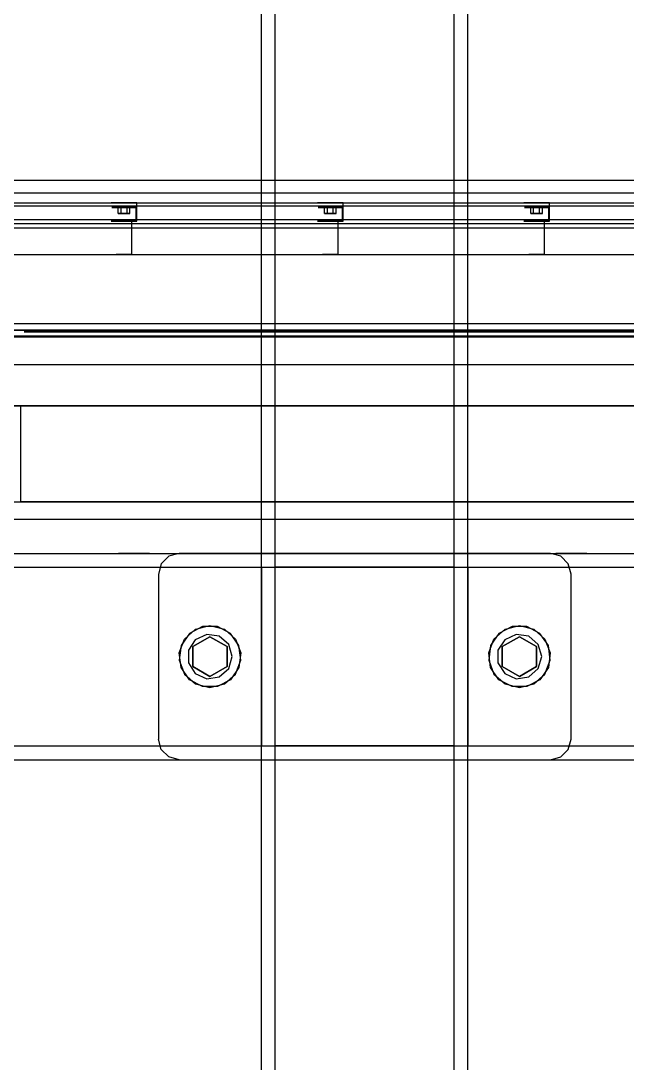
# Model space of a CAD drawing. Header units: millimetres. Extents: x -201 to 3037, y -406 to 3230.
# Drawn here: x 2150 to 2326.3, y 731.7 to 1035 of the extents above; entities that cross this region are included whole.
import ezdxf

# ---------------------------------------------------------------- set-up
doc = ezdxf.new("R2010")
doc.units = ezdxf.units.MM
doc.layers.add('HIDDEN', color=8, linetype='Continuous')
doc.layers.add('VISIBLE', color=7, linetype='Continuous')

msp = doc.modelspace()

# ---------------------------------------------------------------- linework, layer by layer
at = {"layer": 'HIDDEN'}
for points in [[(2220, 880), (2220, 1217)], [(2224, 880), (2224, 1217)], [(2224, 880), (2224, 1217)], [(2276, 880), (2276, 1217)], [(2276, 880), (2276, 1217)], [(2280, 880), (2280, 1217)], [(1900, 988.6), (2480, 988.6)], [(2220, 988.6), (2280, 988.6)], [(1900, 985), (2480, 985)], [(2220, 985), (2280, 985)], [(1980, 982), (2440, 982)], [(1980, 981.2), (2440, 981.2)], [(2183.75, 982), (2183.66, 982), (2183.38, 982), (2182.93, 982), (2182.34, 982), (2181.63, 982), (2180.83, 982), (2180, 982), (2179.17, 982), (2178.37, 982), (2177.66, 982), (2177.07, 982), (2176.62, 982), (2176.34, 982), (2176.25, 982)], [(2176.25, 982), (2176.34, 982), (2176.62, 982), (2177.07, 982), (2177.66, 982), (2178.37, 982), (2179.17, 982), (2180, 982), (2180.83, 982), (2181.63, 982), (2182.34, 982), (2182.93, 982), (2183.38, 982), (2183.66, 982), (2183.75, 982)], [(2183.5, 980.7), (2183.41, 980.7), (2183.15, 980.7), (2182.74, 980.7), (2182.18, 980.7), (2181.52, 980.7), (2180.78, 980.7), (2180, 980.7), (2179.22, 980.7), (2178.48, 980.7), (2177.82, 980.7), (2177.26, 980.7), (2176.85, 980.7), (2176.59, 980.7), (2176.5, 980.7)], [(2176.5, 980.7), (2176.59, 980.7), (2176.85, 980.7), (2177.26, 980.7), (2177.82, 980.7), (2178.48, 980.7), (2179.22, 980.7), (2180, 980.7), (2180.78, 980.7), (2181.52, 980.7), (2182.18, 980.7), (2182.74, 980.7), (2183.15, 980.7), (2183.41, 980.7), (2183.5, 980.7)], [(2178.27, 980.7), (2179.13, 980.7)], [(2179.13, 980.7), (2178.27, 980.7)], [(2178.27, 978.9), (2178.27, 980.7)], [(2179.13, 980.7), (2180.87, 980.7)], [(2180.87, 980.7), (2179.13, 980.7)], [(2179.13, 978.9), (2179.13, 980.7)], [(2179.13, 978.9), (2179.13, 980.7)], [(2181.73, 980.7), (2180.87, 980.7)], [(2180.87, 980.7), (2181.73, 980.7)], [(2180.87, 978.9), (2180.87, 980.7)], [(2180.87, 978.9), (2180.87, 980.7)], [(2181.73, 978.9), (2181.73, 980.7)], [(2183.5, 976.7), (2183.5, 980.7)], [(2183.75, 976.7), (2183.75, 982)], [(2220, 982), (2280, 982)], [(2220, 981.2), (2280, 981.2)], [(2243.75, 982), (2243.66, 982), (2243.38, 982), (2242.93, 982), (2242.34, 982), (2241.63, 982), (2240.83, 982), (2240, 982), (2239.17, 982), (2238.37, 982), (2237.66, 982), (2237.07, 982), (2236.62, 982), (2236.34, 982), (2236.25, 982)], [(2236.25, 982), (2236.34, 982), (2236.62, 982), (2237.07, 982), (2237.66, 982), (2238.37, 982), (2239.17, 982), (2240, 982), (2240.83, 982), (2241.63, 982), (2242.34, 982), (2242.93, 982), (2243.38, 982), (2243.66, 982), (2243.75, 982)], [(2243.5, 980.7), (2243.41, 980.7), (2243.15, 980.7), (2242.74, 980.7), (2242.18, 980.7), (2241.52, 980.7), (2240.78, 980.7), (2240, 980.7), (2239.22, 980.7), (2238.48, 980.7), (2237.82, 980.7), (2237.26, 980.7), (2236.85, 980.7), (2236.59, 980.7), (2236.5, 980.7)], [(2236.5, 980.7), (2236.59, 980.7), (2236.85, 980.7), (2237.26, 980.7), (2237.82, 980.7), (2238.48, 980.7), (2239.22, 980.7), (2240, 980.7), (2240.78, 980.7), (2241.52, 980.7), (2242.18, 980.7), (2242.74, 980.7), (2243.15, 980.7), (2243.41, 980.7), (2243.5, 980.7)], [(2238.27, 980.7), (2239.13, 980.7)], [(2239.13, 980.7), (2238.27, 980.7)], [(2238.27, 978.9), (2238.27, 980.7)], [(2239.13, 980.7), (2240.87, 980.7)], [(2240.87, 980.7), (2239.13, 980.7)], [(2239.13, 978.9), (2239.13, 980.7)], [(2239.13, 978.9), (2239.13, 980.7)], [(2241.73, 980.7), (2240.87, 980.7)], [(2240.87, 980.7), (2241.73, 980.7)], [(2240.87, 978.9), (2240.87, 980.7)], [(2240.87, 978.9), (2240.87, 980.7)], [(2241.73, 978.9), (2241.73, 980.7)], [(2243.5, 976.7), (2243.5, 980.7)], [(2243.75, 976.7), (2243.75, 982)], [(2303.75, 982), (2303.66, 982), (2303.38, 982), (2302.93, 982), (2302.34, 982), (2301.63, 982), (2300.83, 982), (2300, 982), (2299.17, 982), (2298.37, 982), (2297.66, 982), (2297.07, 982), (2296.62, 982), (2296.34, 982), (2296.25, 982)], [(2296.25, 982), (2296.34, 982), (2296.62, 982), (2297.07, 982), (2297.66, 982), (2298.37, 982), (2299.17, 982), (2300, 982), (2300.83, 982), (2301.63, 982), (2302.34, 982), (2302.93, 982), (2303.38, 982), (2303.66, 982), (2303.75, 982)], [(2303.5, 980.7), (2303.41, 980.7), (2303.15, 980.7), (2302.74, 980.7), (2302.18, 980.7), (2301.52, 980.7), (2300.78, 980.7), (2300, 980.7), (2299.22, 980.7), (2298.48, 980.7), (2297.82, 980.7), (2297.26, 980.7), (2296.85, 980.7), (2296.59, 980.7), (2296.5, 980.7)], [(2296.5, 980.7), (2296.59, 980.7), (2296.85, 980.7), (2297.26, 980.7), (2297.82, 980.7), (2298.48, 980.7), (2299.22, 980.7), (2300, 980.7), (2300.78, 980.7), (2301.52, 980.7), (2302.18, 980.7), (2302.74, 980.7), (2303.15, 980.7), (2303.41, 980.7), (2303.5, 980.7)], [(2298.27, 980.7), (2299.13, 980.7)], [(2299.13, 980.7), (2298.27, 980.7)], [(2298.27, 978.9), (2298.27, 980.7)], [(2299.13, 980.7), (2300.87, 980.7)], [(2300.87, 980.7), (2299.13, 980.7)], [(2299.13, 978.9), (2299.13, 980.7)], [(2299.13, 978.9), (2299.13, 980.7)], [(2301.73, 980.7), (2300.87, 980.7)], [(2300.87, 980.7), (2301.73, 980.7)], [(2300.87, 978.9), (2300.87, 980.7)], [(2300.87, 978.9), (2300.87, 980.7)], [(2301.73, 978.9), (2301.73, 980.7)], [(2303.5, 976.7), (2303.5, 980.7)], [(2303.75, 976.7), (2303.75, 982)], [(1980, 977.2), (2440, 977.2)], [(2183.75, 976.7), (2183.66, 976.7), (2183.38, 976.7), (2182.93, 976.7), (2182.34, 976.7), (2181.63, 976.7), (2180.83, 976.7), (2180, 976.7), (2179.17, 976.7), (2178.37, 976.7), (2177.66, 976.7), (2177.07, 976.7), (2176.62, 976.7), (2176.34, 976.7), (2176.25, 976.7)], [(2176.25, 976.7), (2176.34, 976.7), (2176.62, 976.7), (2177.07, 976.7), (2177.66, 976.7), (2178.37, 976.7), (2179.17, 976.7), (2180, 976.7), (2180.83, 976.7), (2181.63, 976.7), (2182.34, 976.7), (2182.93, 976.7), (2183.38, 976.7), (2183.66, 976.7), (2183.75, 976.7)], [(2183.5, 976.7), (2183.41, 976.7), (2183.15, 976.7), (2182.74, 976.7), (2182.18, 976.7), (2181.52, 976.7), (2180.78, 976.7), (2180, 976.7), (2179.22, 976.7), (2178.48, 976.7), (2177.82, 976.7), (2177.26, 976.7), (2176.85, 976.7), (2176.59, 976.7), (2176.5, 976.7)], [(2176.5, 976.7), (2176.59, 976.7), (2176.85, 976.7), (2177.26, 976.7), (2177.82, 976.7), (2178.48, 976.7), (2179.22, 976.7), (2180, 976.7), (2180.78, 976.7), (2181.52, 976.7), (2182.18, 976.7), (2182.74, 976.7), (2183.15, 976.7), (2183.41, 976.7), (2183.5, 976.7)], [(2182.25, 976.7), (2182.19, 976.7), (2182.03, 976.7), (2181.76, 976.7), (2181.4, 976.7), (2180.98, 976.7), (2180.5, 976.7), (2180, 976.7), (2179.5, 976.7), (2179.02, 976.7), (2178.6, 976.7), (2178.24, 976.7), (2177.97, 976.7), (2177.81, 976.7), (2177.75, 976.7)], [(2177.75, 976.7), (2177.81, 976.7), (2177.97, 976.7), (2178.24, 976.7), (2178.6, 976.7), (2179.02, 976.7), (2179.5, 976.7), (2180, 976.7), (2180.5, 976.7), (2180.98, 976.7), (2181.4, 976.7), (2181.76, 976.7), (2182.03, 976.7), (2182.19, 976.7), (2182.25, 976.7)], [(2179.13, 978.9), (2178.27, 978.9)], [(2178.27, 978.9), (2179.13, 978.9)], [(2180.87, 978.9), (2179.13, 978.9)], [(2179.13, 978.9), (2180.87, 978.9)], [(2180.87, 978.9), (2181.73, 978.9)], [(2181.73, 978.9), (2180.87, 978.9)], [(2182.25, 967), (2182.25, 976.7)], [(2220, 977.2), (2280, 977.2)], [(2243.75, 976.7), (2243.66, 976.7), (2243.38, 976.7), (2242.93, 976.7), (2242.34, 976.7), (2241.63, 976.7), (2240.83, 976.7), (2240, 976.7), (2239.17, 976.7), (2238.37, 976.7), (2237.66, 976.7), (2237.07, 976.7), (2236.62, 976.7), (2236.34, 976.7), (2236.25, 976.7)], [(2236.25, 976.7), (2236.34, 976.7), (2236.62, 976.7), (2237.07, 976.7), (2237.66, 976.7), (2238.37, 976.7), (2239.17, 976.7), (2240, 976.7), (2240.83, 976.7), (2241.63, 976.7), (2242.34, 976.7), (2242.93, 976.7), (2243.38, 976.7), (2243.66, 976.7), (2243.75, 976.7)], [(2243.5, 976.7), (2243.41, 976.7), (2243.15, 976.7), (2242.74, 976.7), (2242.18, 976.7), (2241.52, 976.7), (2240.78, 976.7), (2240, 976.7), (2239.22, 976.7), (2238.48, 976.7), (2237.82, 976.7), (2237.26, 976.7), (2236.85, 976.7), (2236.59, 976.7), (2236.5, 976.7)], [(2236.5, 976.7), (2236.59, 976.7), (2236.85, 976.7), (2237.26, 976.7), (2237.82, 976.7), (2238.48, 976.7), (2239.22, 976.7), (2240, 976.7), (2240.78, 976.7), (2241.52, 976.7), (2242.18, 976.7), (2242.74, 976.7), (2243.15, 976.7), (2243.41, 976.7), (2243.5, 976.7)], [(2242.25, 976.7), (2242.19, 976.7), (2242.03, 976.7), (2241.76, 976.7), (2241.4, 976.7), (2240.98, 976.7), (2240.5, 976.7), (2240, 976.7), (2239.5, 976.7), (2239.02, 976.7), (2238.6, 976.7), (2238.24, 976.7), (2237.97, 976.7), (2237.81, 976.7), (2237.75, 976.7)], [(2237.75, 976.7), (2237.81, 976.7), (2237.97, 976.7), (2238.24, 976.7), (2238.6, 976.7), (2239.02, 976.7), (2239.5, 976.7), (2240, 976.7), (2240.5, 976.7), (2240.98, 976.7), (2241.4, 976.7), (2241.76, 976.7), (2242.03, 976.7), (2242.19, 976.7), (2242.25, 976.7)], [(2239.13, 978.9), (2238.27, 978.9)], [(2238.27, 978.9), (2239.13, 978.9)], [(2240.87, 978.9), (2239.13, 978.9)], [(2239.13, 978.9), (2240.87, 978.9)], [(2240.87, 978.9), (2241.73, 978.9)], [(2241.73, 978.9), (2240.87, 978.9)], [(2242.25, 967), (2242.25, 976.7)], [(2303.75, 976.7), (2303.66, 976.7), (2303.38, 976.7), (2302.93, 976.7), (2302.34, 976.7), (2301.63, 976.7), (2300.83, 976.7), (2300, 976.7), (2299.17, 976.7), (2298.37, 976.7), (2297.66, 976.7), (2297.07, 976.7), (2296.62, 976.7), (2296.34, 976.7), (2296.25, 976.7)], [(2296.25, 976.7), (2296.34, 976.7), (2296.62, 976.7), (2297.07, 976.7), (2297.66, 976.7), (2298.37, 976.7), (2299.17, 976.7), (2300, 976.7), (2300.83, 976.7), (2301.63, 976.7), (2302.34, 976.7), (2302.93, 976.7), (2303.38, 976.7), (2303.66, 976.7), (2303.75, 976.7)], [(2303.5, 976.7), (2303.41, 976.7), (2303.15, 976.7), (2302.74, 976.7), (2302.18, 976.7), (2301.52, 976.7), (2300.78, 976.7), (2300, 976.7), (2299.22, 976.7), (2298.48, 976.7), (2297.82, 976.7), (2297.26, 976.7), (2296.85, 976.7), (2296.59, 976.7), (2296.5, 976.7)], [(2296.5, 976.7), (2296.59, 976.7), (2296.85, 976.7), (2297.26, 976.7), (2297.82, 976.7), (2298.48, 976.7), (2299.22, 976.7), (2300, 976.7), (2300.78, 976.7), (2301.52, 976.7), (2302.18, 976.7), (2302.74, 976.7), (2303.15, 976.7), (2303.41, 976.7), (2303.5, 976.7)], [(2302.25, 976.7), (2302.19, 976.7), (2302.03, 976.7), (2301.76, 976.7), (2301.4, 976.7), (2300.98, 976.7), (2300.5, 976.7), (2300, 976.7), (2299.5, 976.7), (2299.02, 976.7), (2298.6, 976.7), (2298.24, 976.7), (2297.97, 976.7), (2297.81, 976.7), (2297.75, 976.7)], [(2297.75, 976.7), (2297.81, 976.7), (2297.97, 976.7), (2298.24, 976.7), (2298.6, 976.7), (2299.02, 976.7), (2299.5, 976.7), (2300, 976.7), (2300.5, 976.7), (2300.98, 976.7), (2301.4, 976.7), (2301.76, 976.7), (2302.03, 976.7), (2302.19, 976.7), (2302.25, 976.7)], [(2299.13, 978.9), (2298.27, 978.9)], [(2298.27, 978.9), (2299.13, 978.9)], [(2300.87, 978.9), (2299.13, 978.9)], [(2299.13, 978.9), (2300.87, 978.9)], [(2300.87, 978.9), (2301.73, 978.9)], [(2301.73, 978.9), (2300.87, 978.9)], [(2302.25, 967), (2302.25, 976.7)], [(1980, 976), (2440, 976)], [(1980, 974.8), (2440, 974.8)], [(2220, 976), (2280, 976)], [(2220, 974.8), (2280, 974.8)], [(1980, 967), (2440, 967)], [(1980, 967), (2440, 967)], [(1980, 967), (2440, 967)], [(2182.25, 967), (2182.19, 967), (2182.03, 967), (2181.76, 967), (2181.4, 967), (2180.98, 967), (2180.5, 967), (2180, 967), (2179.5, 967), (2179.02, 967), (2178.6, 967), (2178.24, 967), (2177.97, 967), (2177.81, 967), (2177.75, 967)], [(2177.75, 967), (2177.81, 967), (2177.97, 967), (2178.24, 967), (2178.6, 967), (2179.02, 967), (2179.5, 967), (2180, 967), (2180.5, 967), (2180.98, 967), (2181.4, 967), (2181.76, 967), (2182.03, 967), (2182.19, 967), (2182.25, 967)], [(2220, 967), (2280, 967)], [(2242.25, 967), (2242.19, 967), (2242.03, 967), (2241.76, 967), (2241.4, 967), (2240.98, 967), (2240.5, 967), (2240, 967), (2239.5, 967), (2239.02, 967), (2238.6, 967), (2238.24, 967), (2237.97, 967), (2237.81, 967), (2237.75, 967)], [(2237.75, 967), (2237.81, 967), (2237.97, 967), (2238.24, 967), (2238.6, 967), (2239.02, 967), (2239.5, 967), (2240, 967), (2240.5, 967), (2240.98, 967), (2241.4, 967), (2241.76, 967), (2242.03, 967), (2242.19, 967), (2242.25, 967)], [(2302.25, 967), (2302.19, 967), (2302.03, 967), (2301.76, 967), (2301.4, 967), (2300.98, 967), (2300.5, 967), (2300, 967), (2299.5, 967), (2299.02, 967), (2298.6, 967), (2298.24, 967), (2297.97, 967), (2297.81, 967), (2297.75, 967)], [(2297.75, 967), (2297.81, 967), (2297.97, 967), (2298.24, 967), (2298.6, 967), (2299.02, 967), (2299.5, 967), (2300, 967), (2300.5, 967), (2300.98, 967), (2301.4, 967), (2301.76, 967), (2302.03, 967), (2302.19, 967), (2302.25, 967)], [(2480, 946.8), (1900, 946.8)], [(2480, 946.8), (1980, 946.8)], [(2900, 945), (2887.46, 945), (2850.48, 945), (2790.92, 945), (2711.74, 945), (2616.94, 945), (2511.26, 945), (2400, 945), (2288.74, 945), (2183.06, 945), (2088.26, 945), (2009.08, 945), (1949.52, 945), (1912.54, 945), (1900, 945)], [(1920, 945), (2500, 945)], [(1920, 945), (2500, 945)], [(2650, 945), (2643.73, 945), (2625.24, 945), (2595.46, 945), (2555.87, 945), (2508.47, 945), (2455.63, 945), (2400, 945), (2344.37, 945), (2291.53, 945), (2244.13, 945), (2204.54, 945), (2174.76, 945), (2156.27, 945), (2150, 945)], [(2150, 945), (2151.57, 945), (2156.27, 945), (2164.03, 945), (2174.76, 945), (2188.32, 945), (2204.54, 945), (2223.22, 945), (2244.13, 945), (2266.99, 945), (2291.53, 945), (2317.43, 945), (2344.37, 945), (2372.01, 945), (2400, 945)], [(2649, 944.5), (2642.76, 944.5), (2624.34, 944.5), (2594.68, 944.5), (2555.25, 944.5), (2508.04, 944.5), (2455.41, 944.5), (2400, 944.5), (2344.59, 944.5), (2291.96, 944.5), (2244.75, 944.5), (2205.32, 944.5), (2175.66, 944.5), (2157.24, 944.5), (2151, 944.5)], [(2151, 944.5), (2152.57, 944.5), (2157.24, 944.5), (2164.97, 944.5), (2175.66, 944.5), (2189.17, 944.5), (2205.32, 944.5), (2223.93, 944.5), (2244.75, 944.5), (2267.52, 944.5), (2291.96, 944.5), (2317.76, 944.5), (2344.59, 944.5), (2372.12, 944.5), (2400, 944.5)], [(2630, 944.5), (2624.23, 944.5), (2607.22, 944.5), (2579.82, 944.5), (2543.4, 944.5), (2499.79, 944.5), (2451.18, 944.5), (2400, 944.5), (2348.82, 944.5), (2300.21, 944.5), (2256.6, 944.5), (2220.18, 944.5), (2192.78, 944.5), (2175.77, 944.5), (2170, 944.5)], [(2170, 944.5), (2171.45, 944.5), (2175.77, 944.5), (2182.91, 944.5), (2192.78, 944.5), (2205.25, 944.5), (2220.18, 944.5), (2237.37, 944.5), (2256.6, 944.5), (2277.63, 944.5), (2300.21, 944.5), (2324.04, 944.5), (2348.82, 944.5), (2374.25, 944.5), (2400, 944.5)], [(2220, 880), (2220, 945)], [(2280, 880), (2280, 945)], [(2925, 943), (2911.84, 943), (2873.01, 943), (2810.46, 943), (2727.33, 943), (2627.79, 943), (2516.82, 943), (2400, 943), (2283.18, 943), (2172.21, 943), (2072.67, 943), (1989.54, 943), (1926.99, 943), (1888.16, 943), (1875, 943)], [(2480, 943.2), (1900, 943.2)], [(2480, 943.2), (1900, 943.2)], [(2900, 943), (2887.46, 943), (2850.48, 943), (2790.92, 943), (2711.74, 943), (2616.94, 943), (2511.26, 943), (2400, 943), (2288.74, 943), (2183.06, 943), (2088.26, 943), (2009.08, 943), (1949.52, 943), (1912.54, 943), (1900, 943)], [(1900, 943), (1903.14, 943), (1912.54, 943), (1928.06, 943), (1949.52, 943), (1976.64, 943), (2009.08, 943), (2046.45, 943), (2088.26, 943), (2133.98, 943), (2183.06, 943), (2234.86, 943), (2288.74, 943), (2344.02, 943), (2400, 943)], [(2650, 943), (2643.73, 943), (2625.24, 943), (2595.46, 943), (2555.87, 943), (2508.47, 943), (2455.63, 943), (2400, 943), (2344.37, 943), (2291.53, 943), (2244.13, 943), (2204.54, 943), (2174.76, 943), (2156.27, 943), (2150, 943)], [(2150, 943), (2151.57, 943), (2156.27, 943), (2164.03, 943), (2174.76, 943), (2188.32, 943), (2204.54, 943), (2223.22, 943), (2244.13, 943), (2266.99, 943), (2291.53, 943), (2317.43, 943), (2344.37, 943), (2372.01, 943), (2400, 943)], [(2649, 943), (2642.76, 943), (2624.34, 943), (2594.68, 943), (2555.25, 943), (2508.04, 943), (2455.41, 943), (2400, 943), (2344.59, 943), (2291.96, 943), (2244.75, 943), (2205.32, 943), (2175.66, 943), (2157.24, 943), (2151, 943)], [(2151, 943), (2152.57, 943), (2157.24, 943), (2164.97, 943), (2175.66, 943), (2189.17, 943), (2205.32, 943), (2223.93, 943), (2244.75, 943), (2267.52, 943), (2291.96, 943), (2317.76, 943), (2344.59, 943), (2372.12, 943), (2400, 943)], [(2630, 943), (2624.23, 943), (2607.22, 943), (2579.82, 943), (2543.4, 943), (2499.79, 943), (2451.18, 943), (2400, 943), (2348.82, 943), (2300.21, 943), (2256.6, 943), (2220.18, 943), (2192.78, 943), (2175.77, 943), (2170, 943)], [(2170, 943), (2171.45, 943), (2175.77, 943), (2182.91, 943), (2192.78, 943), (2205.25, 943), (2220.18, 943), (2237.37, 943), (2256.6, 943), (2277.63, 943), (2300.21, 943), (2324.04, 943), (2348.82, 943), (2374.25, 943), (2400, 943)], [(1910, 935), (2510, 935)], [(1910, 935), (2510, 935)], [(1920, 935), (2500, 935)], [(1920, 935), (2500, 935)], [(2925, 923), (2911.84, 923), (2873.01, 923), (2810.46, 923), (2727.33, 923), (2627.79, 923), (2516.82, 923), (2400, 923), (2283.18, 923), (2172.21, 923), (2072.67, 923), (1989.54, 923), (1926.99, 923), (1888.16, 923), (1875, 923)], [(2650, 923), (2643.73, 923), (2625.24, 923), (2595.46, 923), (2555.87, 923), (2508.47, 923), (2455.63, 923), (2400, 923), (2344.37, 923), (2291.53, 923), (2244.13, 923), (2204.54, 923), (2174.76, 923), (2156.27, 923), (2150, 923)], [(2150, 923), (2151.57, 923), (2156.27, 923), (2164.03, 923), (2174.76, 923), (2188.32, 923), (2204.54, 923), (2223.22, 923), (2244.13, 923), (2266.99, 923), (2291.53, 923), (2317.43, 923), (2344.37, 923), (2372.01, 923), (2400, 923)], [(2615, 923), (2609.61, 923), (2593.71, 923), (2568.09, 923), (2534.05, 923), (2493.29, 923), (2447.84, 923), (2400, 923), (2352.16, 923), (2306.71, 923), (2265.95, 923), (2231.91, 923), (2206.29, 923), (2190.39, 923), (2185, 923)], [(2185, 923), (2186.35, 923), (2190.39, 923), (2197.07, 923), (2206.29, 923), (2217.95, 923), (2231.91, 923), (2247.97, 923), (2265.95, 923), (2285.61, 923), (2306.71, 923), (2328.99, 923), (2352.16, 923), (2375.93, 923), (2400, 923)], [(2070, 895), (2730, 895)], [(2650, 895), (2643.73, 895), (2625.24, 895), (2595.46, 895), (2555.87, 895), (2508.47, 895), (2455.63, 895), (2400, 895), (2344.37, 895), (2291.53, 895), (2244.13, 895), (2204.54, 895), (2174.76, 895), (2156.27, 895), (2150, 895)], [(2150, 895), (2151.57, 895), (2156.27, 895), (2164.03, 895), (2174.76, 895), (2188.32, 895), (2204.54, 895), (2223.22, 895), (2244.13, 895), (2266.99, 895), (2291.53, 895), (2317.43, 895), (2344.37, 895), (2372.01, 895), (2400, 895)], [(2187.39, 895), (2187.28, 895), (2186.94, 895), (2186.41, 895), (2185.69, 895), (2184.84, 895), (2183.89, 895), (2182.89, 895), (2181.89, 895), (2180.94, 895), (2180.08, 895), (2179.37, 895), (2178.83, 895), (2178.5, 895), (2178.39, 895)], [(2178.39, 895), (2178.42, 895), (2178.5, 895), (2178.64, 895), (2178.83, 895), (2179.08, 895), (2179.37, 895), (2179.71, 895), (2180.08, 895), (2180.49, 895), (2180.94, 895), (2181.4, 895), (2181.89, 895), (2182.38, 895), (2182.89, 895)], [(2187.39, 895), (2187.28, 895), (2186.94, 895), (2186.41, 895), (2185.69, 895), (2184.84, 895), (2183.89, 895), (2182.89, 895), (2181.89, 895), (2180.94, 895), (2180.08, 895), (2179.37, 895), (2178.83, 895), (2178.5, 895), (2178.39, 895)], [(2178.39, 895), (2178.42, 895), (2178.5, 895), (2178.64, 895), (2178.83, 895), (2179.08, 895), (2179.37, 895), (2179.71, 895), (2180.08, 895), (2180.49, 895), (2180.94, 895), (2181.4, 895), (2181.89, 895), (2182.38, 895), (2182.89, 895)], [(2182.89, 895), (2183.39, 895), (2183.89, 895), (2184.37, 895), (2184.84, 895), (2185.28, 895), (2185.69, 895), (2186.07, 895), (2186.41, 895), (2186.7, 895), (2186.94, 895), (2187.14, 895), (2187.28, 895), (2187.36, 895), (2187.39, 895)], [(2182.89, 895), (2183.39, 895), (2183.89, 895), (2184.37, 895), (2184.84, 895), (2185.28, 895), (2185.69, 895), (2186.07, 895), (2186.41, 895), (2186.7, 895), (2186.94, 895), (2187.14, 895), (2187.28, 895), (2187.36, 895), (2187.39, 895)], [(2615, 895), (2609.61, 895), (2593.71, 895), (2568.09, 895), (2534.05, 895), (2493.29, 895), (2447.84, 895), (2400, 895), (2352.16, 895), (2306.71, 895), (2265.95, 895), (2231.91, 895), (2206.29, 895), (2190.39, 895), (2185, 895)], [(2185, 895), (2186.35, 895), (2190.39, 895), (2197.07, 895), (2206.29, 895), (2217.95, 895), (2231.91, 895), (2247.97, 895), (2265.95, 895), (2285.61, 895), (2306.71, 895), (2328.99, 895), (2352.16, 895), (2375.93, 895), (2400, 895)], [(2314.57, 895), (2314.46, 895), (2314.12, 895), (2313.59, 895), (2312.88, 895), (2312.02, 895), (2311.07, 895), (2310.07, 895), (2309.07, 895), (2308.12, 895), (2307.26, 895), (2306.55, 895), (2306.02, 895), (2305.68, 895), (2305.57, 895)], [(2305.57, 895), (2305.6, 895), (2305.68, 895), (2305.82, 895), (2306.02, 895), (2306.26, 895), (2306.55, 895), (2306.89, 895), (2307.26, 895), (2307.68, 895), (2308.12, 895), (2308.58, 895), (2309.07, 895), (2309.57, 895), (2310.07, 895)], [(2314.57, 895), (2314.46, 895), (2314.12, 895), (2313.59, 895), (2312.88, 895), (2312.02, 895), (2311.07, 895), (2310.07, 895), (2309.07, 895), (2308.12, 895), (2307.26, 895), (2306.55, 895), (2306.02, 895), (2305.68, 895), (2305.57, 895)], [(2305.57, 895), (2305.6, 895), (2305.68, 895), (2305.82, 895), (2306.02, 895), (2306.26, 895), (2306.55, 895), (2306.89, 895), (2307.26, 895), (2307.68, 895), (2308.12, 895), (2308.58, 895), (2309.07, 895), (2309.57, 895), (2310.07, 895)], [(2310.07, 895), (2310.57, 895), (2311.07, 895), (2311.56, 895), (2312.02, 895), (2312.46, 895), (2312.88, 895), (2313.25, 895), (2313.59, 895), (2313.88, 895), (2314.12, 895), (2314.32, 895), (2314.46, 895), (2314.54, 895), (2314.57, 895)], [(2310.07, 895), (2310.57, 895), (2311.07, 895), (2311.56, 895), (2312.02, 895), (2312.46, 895), (2312.88, 895), (2313.25, 895), (2313.59, 895), (2313.88, 895), (2314.12, 895), (2314.32, 895), (2314.46, 895), (2314.54, 895), (2314.57, 895)], [(1800, 890), (2750, 890)], [(1910, 890), (2510, 890)], [(1910, 890), (2510, 890)], [(1980, 890), (2440, 890)], [(1980, 890), (2440, 890)], [(2070, 890), (2750, 890)], [(1800, 880), (2750, 880)], [(1800, 880), (2750, 880)], [(1860, 880), (2690, 880)], [(1860, 880), (2690, 880)], [(1860, 880), (2220, 880)], [(1860, 880), (2690, 880)], [(1860, 880), (2690, 880)], [(1860, 880), (2690, 880)], [(1860, 880), (2690, 880)], [(2070, 880), (2220, 880)], [(2070, 880), (2730, 880)], [(2130, 880), (2670, 880)], [(2130, 880), (2670, 880)], [(2130, 880), (2670, 880)], [(2187.39, 880), (2187.28, 880), (2186.94, 880), (2186.41, 880), (2185.69, 880), (2184.84, 880), (2183.89, 880), (2182.89, 880), (2181.89, 880), (2180.94, 880), (2180.08, 880), (2179.37, 880), (2178.83, 880), (2178.5, 880), (2178.39, 880)], [(2178.39, 880), (2178.42, 880), (2178.5, 880), (2178.64, 880), (2178.83, 880), (2179.08, 880), (2179.37, 880), (2179.71, 880), (2180.08, 880), (2180.49, 880), (2180.94, 880), (2181.4, 880), (2181.89, 880), (2182.38, 880), (2182.89, 880)], [(2187.39, 880), (2187.28, 880), (2186.94, 880), (2186.41, 880), (2185.69, 880), (2184.84, 880), (2183.89, 880), (2182.89, 880), (2181.89, 880), (2180.94, 880), (2180.08, 880), (2179.37, 880), (2178.83, 880), (2178.5, 880), (2178.39, 880)], [(2178.39, 880), (2178.42, 880), (2178.5, 880), (2178.64, 880), (2178.83, 880), (2179.08, 880), (2179.37, 880), (2179.71, 880), (2180.08, 880), (2180.49, 880), (2180.94, 880), (2181.4, 880), (2181.89, 880), (2182.38, 880), (2182.89, 880)], [(2182.89, 880), (2183.39, 880), (2183.89, 880), (2184.37, 880), (2184.84, 880), (2185.28, 880), (2185.69, 880), (2186.07, 880), (2186.41, 880), (2186.7, 880), (2186.94, 880), (2187.14, 880), (2187.28, 880), (2187.36, 880), (2187.39, 880)], [(2182.89, 880), (2183.39, 880), (2183.89, 880), (2184.37, 880), (2184.84, 880), (2185.28, 880), (2185.69, 880), (2186.07, 880), (2186.41, 880), (2186.7, 880), (2186.94, 880), (2187.14, 880), (2187.28, 880), (2187.36, 880), (2187.39, 880)], [(2196, 880), (2193, 879.2), (2190.8, 877), (2190, 874)], [(2196, 880), (2193, 879.2), (2190.8, 877), (2190, 874)], [(2196, 880), (2193, 879.2), (2190.8, 877), (2190, 874)], [(2196, 880), (2193, 879.2), (2190.8, 877), (2190, 874)], [(2304, 880), (2196, 880)], [(2304, 880), (2196, 880)], [(2304, 880), (2196, 880)], [(2304, 880), (2196, 880)], [(2220, 60), (2220, 880)], [(2220, 880), (2280, 880)], [(2220, 820), (2220, 880)], [(2220, 880), (2280, 880)], [(2220, 820), (2220, 880)], [(2220, 820), (2220, 880)], [(2220, 880), (2280, 880)], [(2220, 880), (2280, 880)], [(2220, 820), (2220, 880)], [(2220, 880), (2280, 880)], [(2220, 820), (2220, 880)], [(2220, 880), (2280, 880)], [(2224, 880), (2276, 880)], [(2224, 880), (2276, 880)], [(2224, 60), (2224, 880)], [(2224, 60), (2224, 880)], [(2224, 880), (2276, 880)], [(2224, 880), (2276, 880)], [(2276, 60), (2276, 880)], [(2276, 60), (2276, 880)], [(2280, 60), (2280, 880)], [(2280, 820), (2280, 880)], [(2280, 820), (2280, 880)], [(2280, 880), (2520, 880)], [(2280, 820), (2280, 880)], [(2280, 880), (2520, 880)], [(2280, 820), (2280, 880)], [(2280, 820), (2280, 880)], [(2310, 874), (2309.2, 877), (2307, 879.2), (2304, 880)], [(2310, 874), (2309.2, 877), (2307, 879.2), (2304, 880)], [(2310, 874), (2309.2, 877), (2307, 879.2), (2304, 880)], [(2310, 874), (2309.2, 877), (2307, 879.2), (2304, 880)], [(2314.57, 880), (2314.46, 880), (2314.12, 880), (2313.59, 880), (2312.88, 880), (2312.02, 880), (2311.07, 880), (2310.07, 880), (2309.07, 880), (2308.12, 880), (2307.26, 880), (2306.55, 880), (2306.02, 880), (2305.68, 880), (2305.57, 880)], [(2305.57, 880), (2305.6, 880), (2305.68, 880), (2305.82, 880), (2306.02, 880), (2306.26, 880), (2306.55, 880), (2306.89, 880), (2307.26, 880), (2307.68, 880), (2308.12, 880), (2308.58, 880), (2309.07, 880), (2309.57, 880), (2310.07, 880)], [(2314.57, 880), (2314.46, 880), (2314.12, 880), (2313.59, 880), (2312.88, 880), (2312.02, 880), (2311.07, 880), (2310.07, 880), (2309.07, 880), (2308.12, 880), (2307.26, 880), (2306.55, 880), (2306.02, 880), (2305.68, 880), (2305.57, 880)], [(2305.57, 880), (2305.6, 880), (2305.68, 880), (2305.82, 880), (2306.02, 880), (2306.26, 880), (2306.55, 880), (2306.89, 880), (2307.26, 880), (2307.68, 880), (2308.12, 880), (2308.58, 880), (2309.07, 880), (2309.57, 880), (2310.07, 880)], [(2310.07, 880), (2310.57, 880), (2311.07, 880), (2311.56, 880), (2312.02, 880), (2312.46, 880), (2312.88, 880), (2313.25, 880), (2313.59, 880), (2313.88, 880), (2314.12, 880), (2314.32, 880), (2314.46, 880), (2314.54, 880), (2314.57, 880)], [(2310.07, 880), (2310.57, 880), (2311.07, 880), (2311.56, 880), (2312.02, 880), (2312.46, 880), (2312.88, 880), (2313.25, 880), (2313.59, 880), (2313.88, 880), (2314.12, 880), (2314.32, 880), (2314.46, 880), (2314.54, 880), (2314.57, 880)], [(1860, 876), (2690, 876)], [(1860, 876), (2690, 876)], [(1860, 876), (2220, 876)], [(1860, 876), (2220, 876)], [(1860, 876), (2690, 876)], [(1860, 876), (2690, 876)], [(1860, 876), (2690, 876)], [(1860, 876), (2690, 876)], [(2130, 876), (2670, 876)], [(2130, 876), (2670, 876)], [(2130, 876), (2670, 876)], [(2130, 876), (2670, 876)], [(2190, 874), (2190, 826)], [(2190, 874), (2190, 826)], [(2190, 874), (2190, 826)], [(2190, 874), (2190, 826)], [(2220, 876), (2220, 824)], [(2220, 876), (2220, 824)], [(2276, 876), (2224, 876)], [(2224, 824), (2224, 876)], [(2276, 876), (2224, 876)], [(2224, 824), (2224, 876)], [(2276, 824), (2276, 876)], [(2276, 824), (2276, 876)], [(2280, 876), (2280, 824)], [(2280, 876), (2280, 824)], [(2280, 876), (2520, 876)], [(2280, 876), (2520, 876)], [(2310, 826), (2310, 874)], [(2310, 826), (2310, 874)], [(2310, 826), (2310, 874)], [(2310, 826), (2310, 874)], [(2205, 859), (2209.18, 857.97), (2212.41, 855.11), (2213.93, 851.08), (2213.42, 846.81), (2210.97, 843.26), (2207.15, 841.26), (2202.85, 841.26), (2199.03, 843.26), (2196.58, 846.81), (2196.07, 851.08), (2197.59, 855.11), (2200.82, 857.97), (2205, 859)], [(2205, 859), (2209.18, 857.97), (2212.41, 855.11), (2213.93, 851.08), (2213.42, 846.81), (2210.97, 843.26), (2207.15, 841.26), (2202.85, 841.26), (2199.03, 843.26), (2196.58, 846.81), (2196.07, 851.08), (2197.59, 855.11), (2200.82, 857.97), (2205, 859)], [(2205, 841), (2209.18, 842.03), (2212.41, 844.89), (2213.93, 848.92), (2213.42, 853.19), (2210.97, 856.74), (2207.15, 858.74), (2202.85, 858.74), (2199.03, 856.74), (2196.58, 853.19), (2196.07, 848.92), (2197.59, 844.89), (2200.82, 842.03), (2205, 841)], [(2205, 841), (2209.18, 842.03), (2212.41, 844.89), (2213.93, 848.92), (2213.42, 853.19), (2210.97, 856.74), (2207.15, 858.74), (2202.85, 858.74), (2199.03, 856.74), (2196.58, 853.19), (2196.07, 848.92), (2197.59, 844.89), (2200.82, 842.03), (2205, 841)], [(2295, 859), (2299.18, 857.97), (2302.41, 855.11), (2303.93, 851.08), (2303.42, 846.81), (2300.97, 843.26), (2297.15, 841.26), (2292.85, 841.26), (2289.03, 843.26), (2286.58, 846.81), (2286.07, 851.08), (2287.59, 855.11), (2290.82, 857.97), (2295, 859)], [(2295, 859), (2299.18, 857.97), (2302.41, 855.11), (2303.93, 851.08), (2303.42, 846.81), (2300.97, 843.26), (2297.15, 841.26), (2292.85, 841.26), (2289.03, 843.26), (2286.58, 846.81), (2286.07, 851.08), (2287.59, 855.11), (2290.82, 857.97), (2295, 859)], [(2295, 841), (2299.18, 842.03), (2302.41, 844.89), (2303.93, 848.92), (2303.42, 853.19), (2300.97, 856.74), (2297.15, 858.74), (2292.85, 858.74), (2289.03, 856.74), (2286.58, 853.19), (2286.07, 848.92), (2287.59, 844.89), (2290.82, 842.03), (2295, 841)], [(2295, 841), (2299.18, 842.03), (2302.41, 844.89), (2303.93, 848.92), (2303.42, 853.19), (2300.97, 856.74), (2297.15, 858.74), (2292.85, 858.74), (2289.03, 856.74), (2286.58, 853.19), (2286.07, 848.92), (2287.59, 844.89), (2290.82, 842.03), (2295, 841)], [(2211.5, 850), (2210.47, 853.51), (2207.7, 855.91), (2204.07, 856.43), (2200.74, 854.91), (2198.76, 851.83), (2198.76, 848.17), (2200.74, 845.09), (2204.07, 843.57), (2207.7, 844.09), (2210.47, 846.49), (2211.5, 850)], [(2211.5, 850), (2210.47, 853.51), (2207.7, 855.91), (2204.07, 856.43), (2200.74, 854.91), (2198.76, 851.83), (2198.76, 848.17), (2200.74, 845.09), (2204.07, 843.57), (2207.7, 844.09), (2210.47, 846.49), (2211.5, 850)], [(2211.5, 850), (2210.47, 853.51), (2207.7, 855.91), (2204.07, 856.43), (2200.74, 854.91), (2198.76, 851.83), (2198.76, 848.17), (2200.74, 845.09), (2204.07, 843.57), (2207.7, 844.09), (2210.47, 846.49), (2211.5, 850)], [(2211.5, 850), (2210.47, 853.51), (2207.7, 855.91), (2204.07, 856.43), (2200.74, 854.91), (2198.76, 851.83), (2198.76, 848.17), (2200.74, 845.09), (2204.07, 843.57), (2207.7, 844.09), (2210.47, 846.49), (2211.5, 850)], [(2200, 852.89), (2205, 855.77)], [(2205, 855.77), (2200, 852.89)], [(2205, 855.77), (2200, 852.89)], [(2200, 852.89), (2205, 855.77)], [(2205, 855.77), (2210, 852.89)], [(2210, 852.89), (2205, 855.77)], [(2210, 852.89), (2205, 855.77)], [(2205, 855.77), (2210, 852.89)], [(2301.5, 850), (2300.47, 853.51), (2297.7, 855.91), (2294.07, 856.43), (2290.74, 854.91), (2288.76, 851.83), (2288.76, 848.17), (2290.74, 845.09), (2294.07, 843.57), (2297.7, 844.09), (2300.47, 846.49), (2301.5, 850)], [(2301.5, 850), (2300.47, 853.51), (2297.7, 855.91), (2294.07, 856.43), (2290.74, 854.91), (2288.76, 851.83), (2288.76, 848.17), (2290.74, 845.09), (2294.07, 843.57), (2297.7, 844.09), (2300.47, 846.49), (2301.5, 850)], [(2301.5, 850), (2300.47, 853.51), (2297.7, 855.91), (2294.07, 856.43), (2290.74, 854.91), (2288.76, 851.83), (2288.76, 848.17), (2290.74, 845.09), (2294.07, 843.57), (2297.7, 844.09), (2300.47, 846.49), (2301.5, 850)], [(2301.5, 850), (2300.47, 853.51), (2297.7, 855.91), (2294.07, 856.43), (2290.74, 854.91), (2288.76, 851.83), (2288.76, 848.17), (2290.74, 845.09), (2294.07, 843.57), (2297.7, 844.09), (2300.47, 846.49), (2301.5, 850)], [(2290, 852.89), (2295, 855.77)], [(2295, 855.77), (2290, 852.89)], [(2295, 855.77), (2290, 852.89)], [(2290, 852.89), (2295, 855.77)], [(2295, 855.77), (2300, 852.89)], [(2300, 852.89), (2295, 855.77)], [(2300, 852.89), (2295, 855.77)], [(2295, 855.77), (2300, 852.89)], [(2200, 847.11), (2200, 852.89)], [(2200, 852.89), (2200, 847.11)], [(2200, 852.89), (2200, 847.11)], [(2200, 847.11), (2200, 852.89)], [(2210, 852.89), (2210, 847.11)], [(2210, 847.11), (2210, 852.89)], [(2210, 847.11), (2210, 852.89)], [(2210, 852.89), (2210, 847.11)], [(2290, 847.11), (2290, 852.89)], [(2290, 852.89), (2290, 847.11)], [(2290, 852.89), (2290, 847.11)], [(2290, 847.11), (2290, 852.89)], [(2300, 852.89), (2300, 847.11)], [(2300, 847.11), (2300, 852.89)], [(2300, 847.11), (2300, 852.89)], [(2300, 852.89), (2300, 847.11)], [(2205, 844.23), (2200, 847.11)], [(2200, 847.11), (2205, 844.23)], [(2200, 847.11), (2205, 844.23)], [(2205, 844.23), (2200, 847.11)], [(2210, 847.11), (2205, 844.23)], [(2205, 844.23), (2210, 847.11)], [(2205, 844.23), (2210, 847.11)], [(2210, 847.11), (2205, 844.23)], [(2295, 844.23), (2290, 847.11)], [(2290, 847.11), (2295, 844.23)], [(2290, 847.11), (2295, 844.23)], [(2295, 844.23), (2290, 847.11)], [(2300, 847.11), (2295, 844.23)], [(2295, 844.23), (2300, 847.11)], [(2295, 844.23), (2300, 847.11)], [(2300, 847.11), (2295, 844.23)], [(2196, 820), (2193, 820.8), (2190.8, 823), (2190, 826)], [(2196, 820), (2193, 820.8), (2190.8, 823), (2190, 826)], [(2196, 820), (2193, 820.8), (2190.8, 823), (2190, 826)], [(2196, 820), (2193, 820.8), (2190.8, 823), (2190, 826)], [(2304, 820), (2307, 820.8), (2309.2, 823), (2310, 826)], [(2304, 820), (2307, 820.8), (2309.2, 823), (2310, 826)], [(2304, 820), (2307, 820.8), (2309.2, 823), (2310, 826)], [(2304, 820), (2307, 820.8), (2309.2, 823), (2310, 826)], [(1860, 824), (2690, 824)], [(1860, 824), (2690, 824)], [(1860, 824), (2220, 824)], [(1860, 824), (2220, 824)], [(1860, 824), (2690, 824)], [(1860, 824), (2690, 824)], [(1860, 824), (2690, 824)], [(1860, 824), (2690, 824)], [(2130, 824), (2670, 824)], [(2130, 824), (2670, 824)], [(2130, 824), (2670, 824)], [(2130, 824), (2670, 824)], [(2276, 824), (2224, 824)], [(2276, 824), (2224, 824)], [(2280, 824), (2520, 824)], [(2280, 824), (2520, 824)], [(1860, 820), (2690, 820)], [(1860, 820), (2690, 820)], [(1860, 820), (2220, 820)], [(1860, 820), (2690, 820)], [(1860, 820), (2690, 820)], [(1860, 820), (2690, 820)], [(1860, 820), (2690, 820)], [(2070, 820), (2220, 820)], [(2130, 820), (2670, 820)], [(2130, 820), (2670, 820)], [(2130, 820), (2670, 820)], [(2196, 820), (2304, 820)], [(2196, 820), (2304, 820)], [(2196, 820), (2304, 820)], [(2196, 820), (2304, 820)], [(2220, 820), (2280, 820)], [(2220, 820), (2280, 820)], [(2280, 820), (2520, 820)], [(2280, 820), (2520, 820)]]:
    msp.add_lwpolyline(points, dxfattribs=at)
at = {"layer": 'VISIBLE'}
for points in [[(2220, 945), (2220, 1157)], [(2280, 945), (2280, 1157)], [(1900, 988.6), (2220, 988.6)], [(2280, 988.6), (2335, 988.6)], [(1910.92, 985), (2220, 985)], [(2280, 985), (2335, 985)], [(1980, 982), (2220, 982)], [(1980, 981.2), (2220, 981.2)], [(2280, 982), (2335, 982)], [(2280, 981.2), (2335, 981.2)], [(1980, 977.2), (2220, 977.2)], [(2280, 977.2), (2335, 977.2)], [(1980, 976), (2220, 976)], [(1980, 974.8), (2220, 974.8)], [(2280, 976), (2335, 976)], [(2280, 974.8), (2335, 974.8)], [(1980, 967), (2220, 967)], [(2280, 967), (2335, 967)], [(1900, 945), (1903.14, 945), (1912.54, 945), (1928.06, 945), (1949.52, 945), (1976.64, 945), (2009.08, 945), (2046.45, 945), (2088.26, 945), (2133.98, 945), (2183.06, 945), (2234.86, 945), (2288.74, 945), (2344.02, 945), (2400, 945)], [(1875, 943), (1878.3, 943), (1888.16, 943), (1904.46, 943), (1926.99, 943), (1955.47, 943), (1989.54, 943), (2028.77, 943), (2072.67, 943), (2120.68, 943), (2172.21, 943), (2226.6, 943), (2283.18, 943), (2341.22, 943), (2400, 943)], [(1875, 923), (1878.3, 923), (1888.16, 923), (1904.46, 923), (1926.99, 923), (1955.47, 923), (1989.54, 923), (2028.77, 923), (2072.67, 923), (2120.68, 923), (2172.21, 923), (2226.6, 923), (2283.18, 923), (2341.22, 923), (2400, 923)], [(2150, 895), (2150, 923)], [(2070, 895), (2395, 895)], [(2070, 880), (2380, 880)], [(2130, 880), (2380, 880)], [(2130, 820), (2670, 820)], [(2220, 140), (2220, 820)], [(2280, 140), (2280, 820)]]:
    msp.add_lwpolyline(points, dxfattribs=at)

doc.saveas('drawing.dxf')
